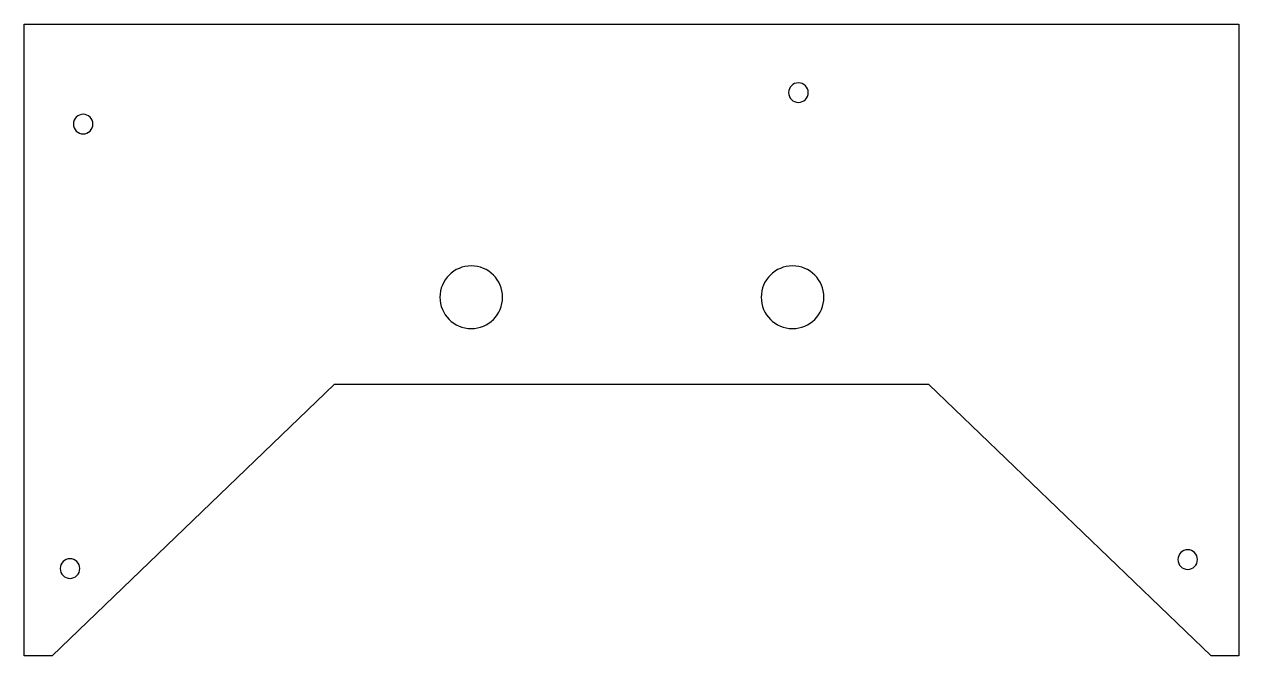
# Model space of a CAD drawing. Header units: millimetres. Extents: x -77 to 78, y -178 to -97.
import ezdxf

# ---------------------------------------------------------------- set-up
doc = ezdxf.new("R2010")
doc.units = ezdxf.units.MM
doc.layers.get('0').update_dxf_attribs({"linetype": 'CONTINUOUS'})

msp = doc.modelspace()

# ---------------------------------------------------------------- linework, layer by layer
msp.add_lwpolyline([(-77.43, -97.26), (77.54, -97.26), (77.54, -177.87), (74, -177.87), (38.01, -143.26), (-37.88, -143.26), (-73.87, -177.87), (-77.43, -177.87)], close=True)
at = {"extrusion": (0, -1.22465e-16, -1)}
for centre, radius in [((-21.35, -105.98), 1.25), ((69.92, -110), 1.25), ((20.4, -132.1), 4), ((-20.6, -132.1), 4), ((71.6, -166.74), 1.25), ((-71.03, -165.59), 1.25)]:
    msp.add_circle(centre, radius, dxfattribs=at)

doc.saveas('drawing.dxf')
